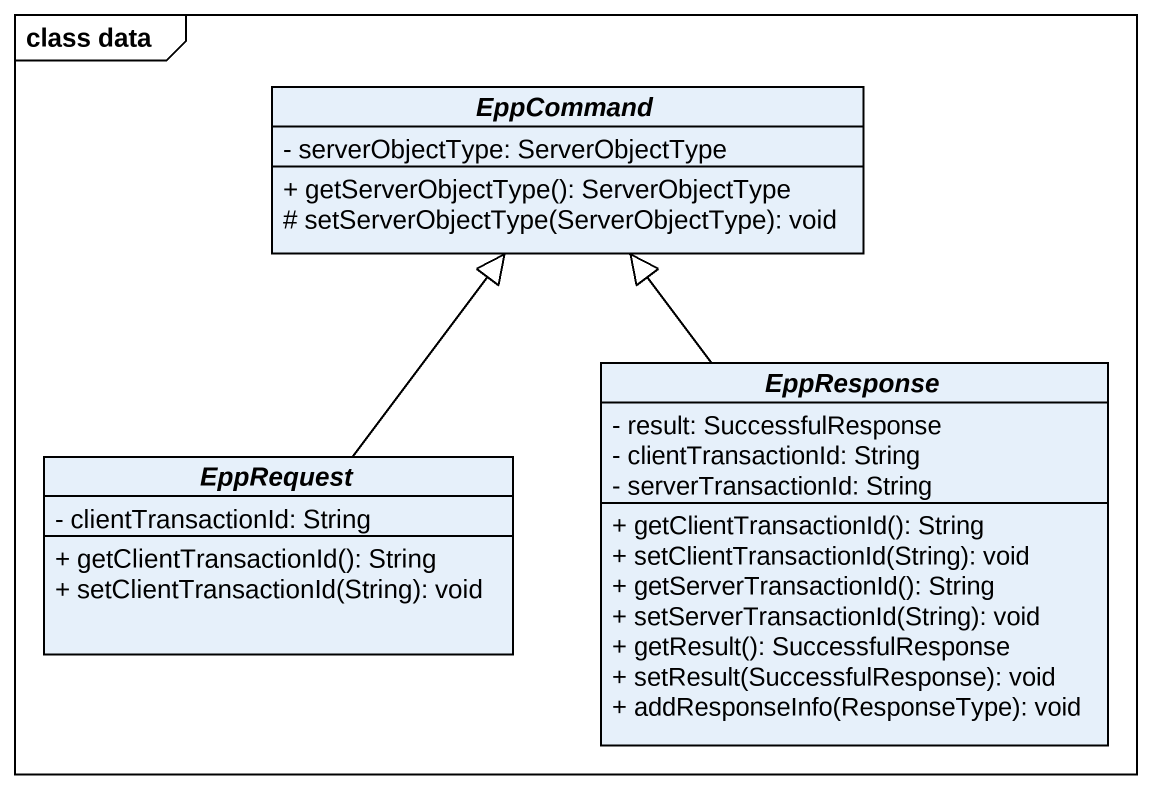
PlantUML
@startuml
mainframe class data
hide circle
hide empty members
skinparam classAttributeIconSize 0
abstract class EppCommand {
  - serverObjectType: ServerObjectType
  + getServerObjectType(): ServerObjectType
  # setServerObjectType(ServerObjectType): void
}
abstract class EppResponse {
  - result: SuccessfulResponse
  - clientTransactionId: String
  - serverTransactionId: String
  + getClientTransactionId(): String
  + setClientTransactionId(String): void
  + getServerTransactionId(): String
  + setServerTransactionId(String): void
  + getResult(): SuccessfulResponse
  + setResult(SuccessfulResponse): void
  + addResponseInfo(ResponseType): void
}
abstract class EppRequest {
  - clientTransactionId: String
  + getClientTransactionId(): String
  + setClientTransactionId(String): void
}
EppResponse -up-|> EppCommand
EppRequest -up-|> EppCommand
@enduml
